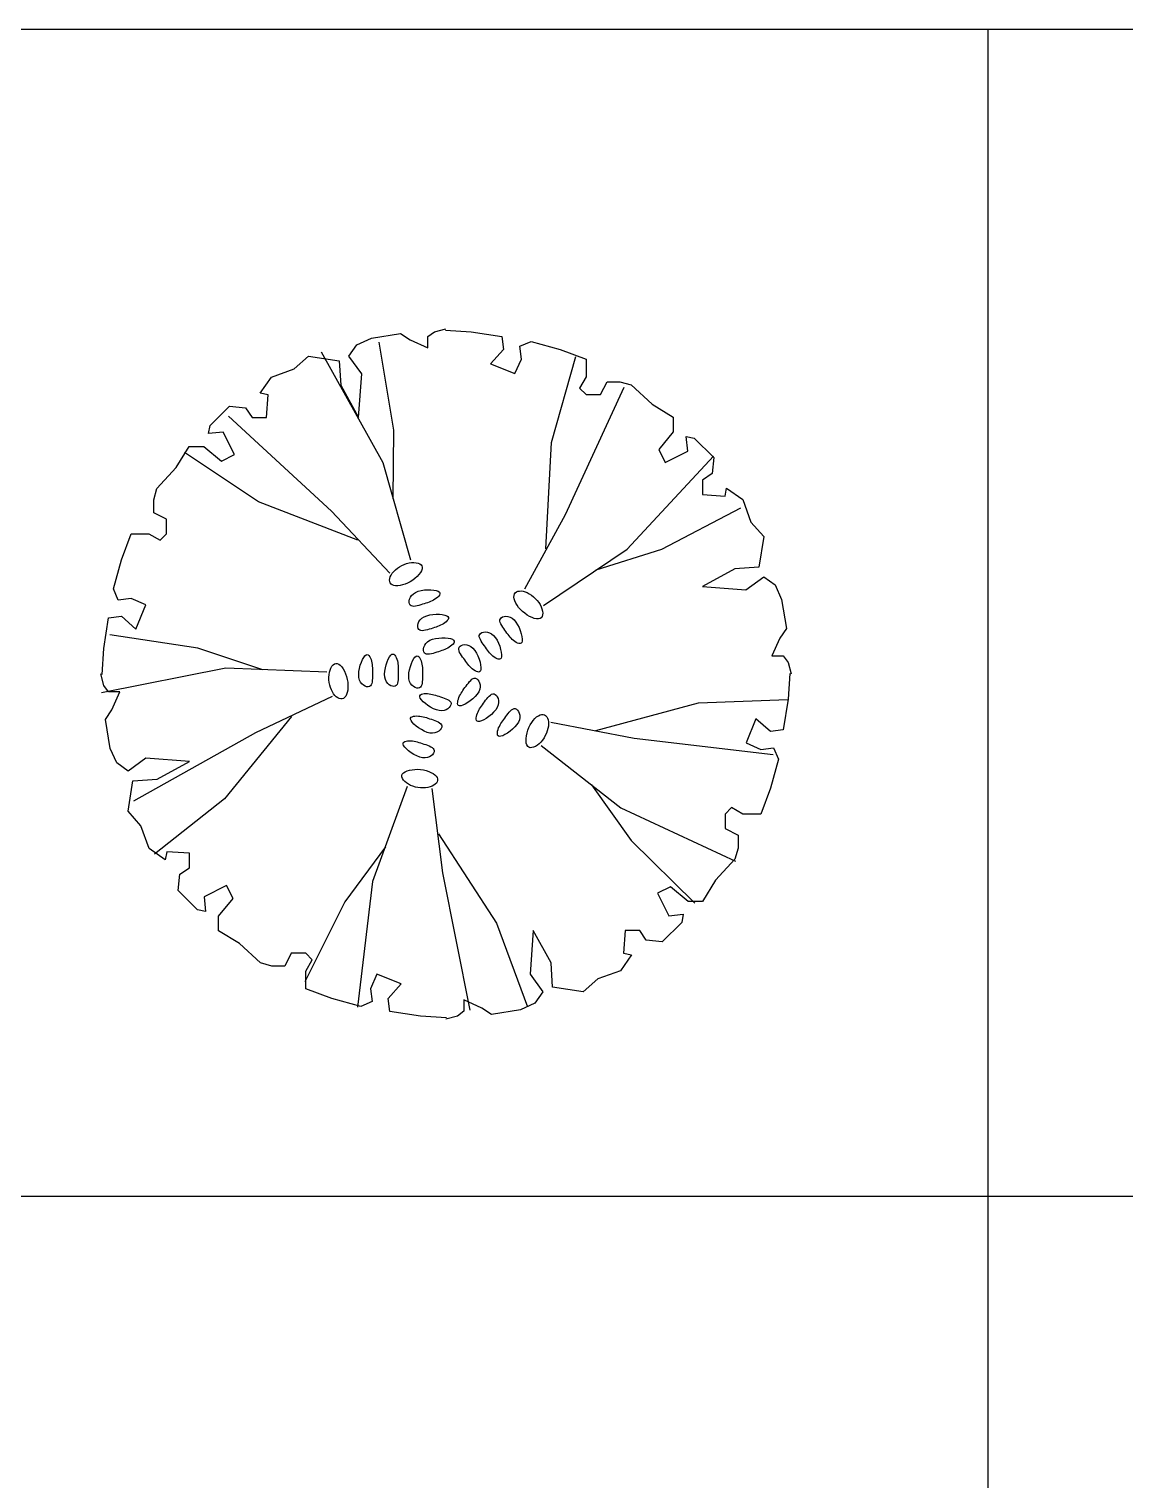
# Model space of a CAD drawing. Header units: millimetres. Extents: x -4017 to 59953, y -688 to 66564.
# Drawn here: x 10190 to 12464, y 44885 to 47895 of the extents above; entities that cross this region are included whole.
import ezdxf

# ---------------------------------------------------------------- set-up
doc = ezdxf.new("R2010")
doc.units = ezdxf.units.MM
doc.layers.add('www.cad-blocks.net', color=7, linetype='Continuous')

# ---------------------------------------------------------------- blocks, each defined once
blk = doc.blocks.new('A$C516926BB')
for p, q in [((0, 38.5194), (62.4121, 38.5194)), ((14.6381, 38.5194), (14.6381, 0)), ((0, 36.0983), (62.4121, 36.0983))]:
    blk.add_line(p, q)
blk = doc.blocks.new('A$C2D5F1D85')
at = {"color": 0}
for p, q in [((0.5615, 1.4123), (0.6217, 1.4224)), ((0.6217, 1.4224), (0.6418, 1.409)), ((0.6786, 1.4157), (0.692, 1.4257)), ((0.6786, 1.3922), (0.6786, 1.4157)), ((0.692, 1.4257), (0.716, 1.4319)), ((0.7149, 1.4292), (0.7685, 1.4259)), ((0.7685, 1.4259), (0.8323, 1.4158)), ((0.8323, 1.4158), (0.8356, 1.3891)), ((0.5146, 1.3754), (0.5314, 1.3989)), ((0.5314, 1.3989), (0.5615, 1.4123)), ((0.608, 1.2218), (0.5775, 1.4045)), ((0.6418, 1.409), (0.6786, 1.3922)), ((0.8356, 1.3891), (0.8088, 1.359)), ((0.8691, 1.3958), (0.8926, 1.4058)), ((0.8725, 1.369), (0.8691, 1.3958)), ((0.8926, 1.4058), (0.953, 1.3891)), ((0.953, 1.3891), (1.0066, 1.369)), ((0.4009, 1.3486), (0.431, 1.3754)), ((0.431, 1.3754), (0.4946, 1.3654)), ((0.586, 1.1539), (0.4581, 1.3832)), ((0.4946, 1.3654), (0.4979, 1.3151)), ((0.5414, 1.3385), (0.5146, 1.3754)), ((0.8088, 1.359), (0.8591, 1.3389)), ((0.8591, 1.3389), (0.8725, 1.369)), ((0.9352, 1.1959), (0.9852, 1.3741)), ((1.0066, 1.369), (1.0066, 1.3322)), ((0.3306, 1.2983), (0.354, 1.3318)), ((0.354, 1.3318), (0.4009, 1.3486)), ((0.5347, 1.248), (0.5414, 1.3385)), ((1.0066, 1.3322), (0.9932, 1.3088)), ((0.3473, 1.295), (0.3306, 1.2983)), ((0.344, 1.248), (0.3473, 1.295)), ((0.4979, 1.3151), (0.5347, 1.248)), ((1.0851, 1.3099), (0.9637, 1.0462)), ((0.9932, 1.3088), (1.0066, 1.2954)), ((1.0066, 1.2954), (1.0368, 1.2954)), ((1.0368, 1.2954), (1.0502, 1.3222)), ((1.0502, 1.3222), (1.077, 1.3222)), ((1.077, 1.3222), (1.1005, 1.3155)), ((1.1005, 1.3155), (1.1441, 1.2753)), ((0.2269, 1.2312), (0.267, 1.2715)), ((0.267, 1.2715), (0.3005, 1.2681)), ((0.3005, 1.2681), (0.3139, 1.248)), ((1.1441, 1.2753), (1.1877, 1.2485)), ((0.2652, 1.2506), (0.4785, 1.0537)), ((0.3139, 1.248), (0.344, 1.248)), ((1.1877, 1.2485), (1.1877, 1.2184)), ((0.2235, 1.2145), (0.2269, 1.2312)), ((0.2537, 1.2178), (0.2235, 1.2145)), ((0.2771, 1.1709), (0.2537, 1.2178)), ((0.6068, 1.0795), (0.608, 1.2218)), ((1.1877, 1.2184), (1.1575, 1.1816)), ((1.2178, 1.1783), (1.2145, 1.2084)), ((1.2145, 1.2084), (1.2312, 1.2051)), ((1.2312, 1.2051), (1.2715, 1.1649)), ((0.1566, 1.1441), (0.1834, 1.1877)), ((0.3273, 1.0727), (0.1733, 1.1753)), ((0.1834, 1.1877), (0.2135, 1.1877)), ((0.2135, 1.1877), (0.2503, 1.1575)), ((0.9234, 0.9756), (0.9352, 1.1959)), ((1.1575, 1.1816), (1.1709, 1.1549)), ((1.1709, 1.1549), (1.2178, 1.1783)), ((0.1165, 1.1005), (0.1566, 1.1441)), ((0.2503, 1.1575), (0.2771, 1.1709)), ((0.6434, 0.9521), (0.586, 1.1539)), ((1.0923, 0.9749), (1.2708, 1.1674)), ((1.2715, 1.1649), (1.2681, 1.1314)), ((1.2681, 1.1314), (1.248, 1.1181)), ((1.248, 1.1181), (1.248, 1.0879)), ((0.1098, 1.077), (0.1165, 1.1005)), ((1.248, 1.0879), (1.295, 1.0846)), ((1.295, 1.0846), (1.2983, 1.1013)), ((1.2983, 1.1013), (1.3318, 1.0779)), ((0.1098, 1.0502), (0.1098, 1.077)), ((0.5331, 0.9935), (0.3273, 1.0727)), ((0.4785, 1.0537), (0.5993, 0.9252)), ((1.1637, 0.9749), (1.328, 1.0605)), ((1.3318, 1.0779), (1.3486, 1.0311)), ((0.1365, 1.0368), (0.1098, 1.0502)), ((0.1365, 1.0066), (0.1365, 1.0368)), ((0.9637, 1.0462), (0.8789, 0.8915)), ((1.3486, 1.0311), (1.3754, 1.001)), ((0.0429, 0.953), (0.0629, 1.0066)), ((0.0629, 1.0066), (0.0997, 1.0066)), ((0.0997, 1.0066), (0.1232, 0.9932)), ((0.1232, 0.9932), (0.1365, 1.0066)), ((1.3754, 1.001), (1.3654, 0.9374)), ((0.9181, 0.8579), (1.0923, 0.9749)), ((1.028, 0.9322), (1.1637, 0.9749)), ((0.0261, 0.8926), (0.0429, 0.953)), ((0.6112, 0.9318), (0.6152, 0.9351)), ((0.6152, 0.9351), (0.6196, 0.938)), ((0.6196, 0.938), (0.6243, 0.9407)), ((0.6243, 0.9407), (0.6293, 0.943)), ((0.6293, 0.943), (0.6343, 0.9448)), ((0.6343, 0.9448), (0.6394, 0.9461)), ((0.6394, 0.9461), (0.6445, 0.9469)), ((0.6445, 0.9469), (0.6494, 0.9471)), ((0.6494, 0.9471), (0.654, 0.9467)), ((0.654, 0.9467), (0.6581, 0.9459)), ((0.6581, 0.9459), (0.6616, 0.9445)), ((0.6616, 0.9445), (0.6643, 0.9426)), ((0.6643, 0.9426), (0.6662, 0.9401)), ((0.6667, 0.9338), (0.6653, 0.9301)), ((0.6662, 0.9401), (0.667, 0.9372)), ((0.667, 0.9372), (0.6667, 0.9338)), ((1.3151, 0.934), (1.248, 0.8972)), ((1.3654, 0.9374), (1.3151, 0.934)), ((0.599, 0.9107), (0.5994, 0.914)), ((0.5993, 0.9076), (0.599, 0.9107)), ((0.6004, 0.9048), (0.5993, 0.9076)), ((0.5994, 0.914), (0.6005, 0.9176)), ((0.6021, 0.9025), (0.6004, 0.9048)), ((0.6005, 0.9176), (0.6022, 0.9212)), ((0.6022, 0.9212), (0.6046, 0.9248)), ((0.6046, 0.9248), (0.6076, 0.9284)), ((0.6076, 0.9284), (0.6112, 0.9318)), ((0.6366, 0.9044), (0.6313, 0.9022)), ((0.6419, 0.9071), (0.6366, 0.9044)), ((0.647, 0.9104), (0.6419, 0.9071)), ((0.6518, 0.914), (0.647, 0.9104)), ((0.6561, 0.9179), (0.6518, 0.914)), ((0.6599, 0.922), (0.6561, 0.9179)), ((0.663, 0.9261), (0.6599, 0.922)), ((0.6653, 0.9301), (0.663, 0.9261)), ((1.3385, 0.8905), (1.3754, 0.9173)), ((1.3754, 0.9173), (1.3989, 0.9006)), ((0.0362, 0.8691), (0.0261, 0.8926)), ((0.6046, 0.9007), (0.6021, 0.9025)), ((0.6079, 0.8995), (0.6046, 0.9007)), ((0.6117, 0.8989), (0.6079, 0.8995)), ((0.6161, 0.8989), (0.6117, 0.8989)), ((0.6209, 0.8994), (0.6161, 0.8989)), ((0.626, 0.9005), (0.6209, 0.8994)), ((0.6313, 0.9022), (0.626, 0.9005)), ((0.6407, 0.8714), (0.6424, 0.8752)), ((0.6424, 0.8752), (0.6449, 0.8789)), ((0.6449, 0.8789), (0.6485, 0.8823)), ((0.6485, 0.8823), (0.653, 0.8852)), ((0.653, 0.8852), (0.6585, 0.8875)), ((0.6585, 0.8875), (0.6648, 0.8891)), ((0.6648, 0.8891), (0.6715, 0.8901)), ((0.6715, 0.8901), (0.6783, 0.8905)), ((0.6783, 0.8905), (0.6848, 0.8904)), ((0.6848, 0.8904), (0.6908, 0.8898)), ((0.6908, 0.8898), (0.696, 0.8889)), ((0.6962, 0.8729), (0.6933, 0.8709)), ((0.696, 0.8889), (0.6999, 0.8875)), ((0.6989, 0.875), (0.6962, 0.8729)), ((0.7011, 0.8773), (0.6989, 0.875)), ((0.6999, 0.8875), (0.7025, 0.8858)), ((0.7028, 0.8795), (0.7011, 0.8773)), ((0.7025, 0.8858), (0.7037, 0.8839)), ((0.7037, 0.8818), (0.7028, 0.8795)), ((0.7037, 0.8839), (0.7037, 0.8818)), ((0.8571, 0.8755), (0.8573, 0.879)), ((0.8577, 0.8716), (0.8571, 0.8755)), ((0.8573, 0.879), (0.8582, 0.8819)), ((0.8582, 0.8819), (0.8599, 0.8843)), ((0.8599, 0.8843), (0.8622, 0.8861)), ((0.8622, 0.8861), (0.865, 0.8874)), ((0.865, 0.8874), (0.8683, 0.888)), ((0.8683, 0.888), (0.872, 0.8881)), ((0.872, 0.8881), (0.876, 0.8876)), ((0.876, 0.8876), (0.8802, 0.8864)), ((0.8802, 0.8864), (0.8845, 0.8847)), ((0.8845, 0.8847), (0.8889, 0.8823)), ((0.8889, 0.8823), (0.8932, 0.8795)), ((0.8932, 0.8795), (0.8974, 0.8762)), ((0.8974, 0.8762), (0.9014, 0.8726)), ((1.248, 0.8972), (1.3385, 0.8905)), ((1.3989, 0.9006), (1.4123, 0.8705)), ((0.0629, 0.8725), (0.0362, 0.8691)), ((0.0931, 0.8591), (0.0629, 0.8725)), ((0.073, 0.8088), (0.0931, 0.8591)), ((0.6398, 0.8642), (0.6399, 0.8676)), ((0.6405, 0.8612), (0.6398, 0.8642)), ((0.6399, 0.8676), (0.6407, 0.8714)), ((0.6419, 0.8588), (0.6405, 0.8612)), ((0.6439, 0.8572), (0.6419, 0.8588)), ((0.6464, 0.8564), (0.6439, 0.8572)), ((0.6494, 0.8562), (0.6464, 0.8564)), ((0.6527, 0.8565), (0.6494, 0.8562)), ((0.6563, 0.8572), (0.6527, 0.8565)), ((0.66, 0.8582), (0.6563, 0.8572)), ((0.6637, 0.8593), (0.66, 0.8582)), ((0.6674, 0.8605), (0.6637, 0.8593)), ((0.671, 0.8616), (0.6674, 0.8605)), ((0.6745, 0.8627), (0.671, 0.8616)), ((0.6778, 0.8638), (0.6745, 0.8627)), ((0.6811, 0.865), (0.6778, 0.8638)), ((0.6842, 0.8662), (0.6811, 0.865)), ((0.6873, 0.8676), (0.6842, 0.8662)), ((0.6903, 0.8691), (0.6873, 0.8676)), ((0.6933, 0.8709), (0.6903, 0.8691)), ((0.8591, 0.8674), (0.8577, 0.8716)), ((0.8611, 0.863), (0.8591, 0.8674)), ((0.8637, 0.8585), (0.8611, 0.863)), ((0.8669, 0.854), (0.8637, 0.8585)), ((0.8706, 0.8496), (0.8669, 0.854)), ((0.8749, 0.8455), (0.8706, 0.8496)), ((0.8795, 0.8417), (0.8749, 0.8455)), ((0.9014, 0.8726), (0.9051, 0.8686)), ((0.9051, 0.8686), (0.9084, 0.8643)), ((0.9084, 0.8643), (0.9112, 0.8599)), ((0.9112, 0.8599), (0.9135, 0.8553)), ((0.9135, 0.8553), (0.9152, 0.8507)), ((0.9152, 0.8507), (0.9163, 0.8462)), ((0.9163, 0.8462), (0.9167, 0.8421)), ((1.4123, 0.8705), (1.4224, 0.8102)), ((0.0061, 0.7685), (0.0161, 0.8323)), ((0.0161, 0.8323), (0.0429, 0.8356)), ((0.0429, 0.8356), (0.073, 0.8088)), ((0.6575, 0.817), (0.6583, 0.8207)), ((0.6575, 0.8135), (0.6575, 0.817)), ((0.6582, 0.8105), (0.6575, 0.8135)), ((0.6583, 0.8207), (0.66, 0.8246)), ((0.66, 0.8246), (0.6626, 0.8283)), ((0.6626, 0.8283), (0.6661, 0.8317)), ((0.6661, 0.8317), (0.6706, 0.8346)), ((0.6706, 0.8346), (0.6762, 0.8368)), ((0.6762, 0.8368), (0.6825, 0.8384)), ((0.6825, 0.8384), (0.6891, 0.8394)), ((0.6891, 0.8394), (0.6959, 0.8398)), ((0.6955, 0.8132), (0.6921, 0.8121)), ((0.6987, 0.8143), (0.6955, 0.8132)), ((0.6959, 0.8398), (0.7025, 0.8397)), ((0.7019, 0.8156), (0.6987, 0.8143)), ((0.705, 0.8169), (0.7019, 0.8156)), ((0.7025, 0.8397), (0.7085, 0.8392)), ((0.708, 0.8185), (0.705, 0.8169)), ((0.711, 0.8202), (0.708, 0.8185)), ((0.7085, 0.8392), (0.7136, 0.8382)), ((0.7138, 0.8222), (0.711, 0.8202)), ((0.7136, 0.8382), (0.7176, 0.8368)), ((0.7165, 0.8243), (0.7138, 0.8222)), ((0.7188, 0.8266), (0.7165, 0.8243)), ((0.7176, 0.8368), (0.7201, 0.8351)), ((0.7205, 0.8289), (0.7188, 0.8266)), ((0.7201, 0.8351), (0.7213, 0.8332)), ((0.7214, 0.8311), (0.7205, 0.8289)), ((0.7213, 0.8332), (0.7214, 0.8311)), ((0.8281, 0.8282), (0.8289, 0.8306)), ((0.8281, 0.8255), (0.8281, 0.8282)), ((0.8288, 0.8226), (0.8281, 0.8255)), ((0.8301, 0.8196), (0.8288, 0.8226)), ((0.8289, 0.8306), (0.8307, 0.8326)), ((0.8319, 0.8164), (0.8301, 0.8196)), ((0.8307, 0.8326), (0.8334, 0.8342)), ((0.8339, 0.8132), (0.8319, 0.8164)), ((0.8334, 0.8342), (0.8367, 0.8352)), ((0.8362, 0.81), (0.8339, 0.8132)), ((0.8367, 0.8352), (0.8405, 0.8356)), ((0.8405, 0.8356), (0.8447, 0.8352)), ((0.8447, 0.8352), (0.849, 0.8339)), ((0.849, 0.8339), (0.8533, 0.8316)), ((0.8533, 0.8316), (0.8575, 0.8282)), ((0.8575, 0.8282), (0.8613, 0.8236)), ((0.8613, 0.8236), (0.8648, 0.8181)), ((0.8648, 0.8181), (0.8678, 0.8121)), ((0.8845, 0.8382), (0.8795, 0.8417)), ((0.8895, 0.8353), (0.8845, 0.8382)), ((0.8946, 0.833), (0.8895, 0.8353)), ((0.8994, 0.8313), (0.8946, 0.833)), ((0.9039, 0.8303), (0.8994, 0.8313)), ((0.9079, 0.8302), (0.9039, 0.8303)), ((0.9113, 0.8309), (0.9079, 0.8302)), ((0.9138, 0.8326), (0.9113, 0.8309)), ((0.9155, 0.8351), (0.9138, 0.8326)), ((0.9165, 0.8383), (0.9155, 0.8351)), ((0.9167, 0.8421), (0.9165, 0.8383)), ((0.2015, 0.7696), (0.0184, 0.797)), ((0.6596, 0.8081), (0.6582, 0.8105)), ((0.6616, 0.8066), (0.6596, 0.8081)), ((0.6641, 0.8058), (0.6616, 0.8066)), ((0.6671, 0.8056), (0.6641, 0.8058)), ((0.6704, 0.8059), (0.6671, 0.8056)), ((0.6739, 0.8066), (0.6704, 0.8059)), ((0.6776, 0.8075), (0.6739, 0.8066)), ((0.6745, 0.7794), (0.678, 0.7828)), ((0.6814, 0.8087), (0.6776, 0.8075)), ((0.678, 0.7828), (0.6825, 0.7857)), ((0.6851, 0.8098), (0.6814, 0.8087)), ((0.6825, 0.7857), (0.688, 0.7879)), ((0.6887, 0.811), (0.6851, 0.8098)), ((0.688, 0.7879), (0.6943, 0.7895)), ((0.6921, 0.8121), (0.6887, 0.811)), ((0.6943, 0.7895), (0.701, 0.7905)), ((0.701, 0.7905), (0.7078, 0.7909)), ((0.7078, 0.7909), (0.7144, 0.7908)), ((0.7144, 0.7908), (0.7204, 0.7903)), ((0.7204, 0.7903), (0.7255, 0.7893)), ((0.7255, 0.7893), (0.7295, 0.7879)), ((0.7295, 0.7879), (0.732, 0.7863)), ((0.732, 0.7863), (0.7332, 0.7843)), ((0.7332, 0.7843), (0.7332, 0.7822)), ((0.7853, 0.7957), (0.7862, 0.7981)), ((0.7853, 0.793), (0.7853, 0.7957)), ((0.7861, 0.7902), (0.7853, 0.793)), ((0.7874, 0.7871), (0.7861, 0.7902)), ((0.7862, 0.7981), (0.788, 0.8001)), ((0.7891, 0.7839), (0.7874, 0.7871)), ((0.788, 0.8001), (0.7906, 0.8017)), ((0.7912, 0.7807), (0.7891, 0.7839)), ((0.7906, 0.8017), (0.794, 0.8028)), ((0.794, 0.8028), (0.7978, 0.8031)), ((0.7978, 0.8031), (0.8019, 0.8027)), ((0.8019, 0.8027), (0.8063, 0.8014)), ((0.8063, 0.8014), (0.8106, 0.7991)), ((0.8106, 0.7991), (0.8148, 0.7957)), ((0.8148, 0.7957), (0.8186, 0.7912)), ((0.8186, 0.7912), (0.822, 0.7857)), ((0.822, 0.7857), (0.825, 0.7796)), ((0.8384, 0.8068), (0.8362, 0.81)), ((0.8406, 0.8037), (0.8384, 0.8068)), ((0.8427, 0.8008), (0.8406, 0.8037)), ((0.8448, 0.7979), (0.8427, 0.8008)), ((0.8469, 0.7952), (0.8448, 0.7979)), ((0.8491, 0.7926), (0.8469, 0.7952)), ((0.8513, 0.7901), (0.8491, 0.7926)), ((0.8537, 0.7877), (0.8513, 0.7901)), ((0.8563, 0.7854), (0.8537, 0.7877)), ((0.8591, 0.7833), (0.8563, 0.7854)), ((0.8619, 0.7814), (0.8591, 0.7833)), ((0.8678, 0.8121), (0.8703, 0.8058)), ((0.8703, 0.8058), (0.8722, 0.7995)), ((0.8722, 0.7995), (0.8736, 0.7936)), ((0.8742, 0.7842), (0.8733, 0.7813)), ((0.8736, 0.7936), (0.8742, 0.7884)), ((0.8742, 0.7884), (0.8742, 0.7842)), ((1.409, 0.7902), (1.3922, 0.7534)), ((1.4224, 0.8102), (1.409, 0.7902)), ((0.0027, 0.7149), (0.0061, 0.7685)), ((0.3364, 0.7245), (0.2015, 0.7696)), ((0.5454, 0.7504), (0.5479, 0.7537)), ((0.5479, 0.7537), (0.5503, 0.7556)), ((0.5503, 0.7556), (0.5525, 0.7561)), ((0.5525, 0.7561), (0.5545, 0.7555)), ((0.5545, 0.7555), (0.5563, 0.754)), ((0.5563, 0.754), (0.558, 0.7517)), ((0.599, 0.7515), (0.6015, 0.7549)), ((0.6015, 0.7549), (0.6039, 0.7567)), ((0.6039, 0.7567), (0.6061, 0.7573)), ((0.6061, 0.7573), (0.6082, 0.7567)), ((0.6082, 0.7567), (0.61, 0.7551)), ((0.61, 0.7551), (0.6117, 0.7528)), ((0.6117, 0.7528), (0.6131, 0.75)), ((0.6517, 0.751), (0.6541, 0.7529)), ((0.6541, 0.7529), (0.6563, 0.7535)), ((0.6563, 0.7535), (0.6583, 0.7529)), ((0.6583, 0.7529), (0.6602, 0.7513)), ((0.6693, 0.7646), (0.6694, 0.7681)), ((0.67, 0.7616), (0.6693, 0.7646)), ((0.6694, 0.7681), (0.6702, 0.7718)), ((0.6714, 0.7592), (0.67, 0.7616)), ((0.6702, 0.7718), (0.6719, 0.7757)), ((0.6734, 0.7577), (0.6714, 0.7592)), ((0.6719, 0.7757), (0.6745, 0.7794)), ((0.676, 0.7569), (0.6734, 0.7577)), ((0.6789, 0.7567), (0.676, 0.7569)), ((0.6822, 0.757), (0.6789, 0.7567)), ((0.6858, 0.7577), (0.6822, 0.757)), ((0.6895, 0.7586), (0.6858, 0.7577)), ((0.6933, 0.7598), (0.6895, 0.7586)), ((0.697, 0.761), (0.6933, 0.7598)), ((0.7006, 0.7621), (0.697, 0.761)), ((0.704, 0.7632), (0.7006, 0.7621)), ((0.7074, 0.7643), (0.704, 0.7632)), ((0.7106, 0.7654), (0.7074, 0.7643)), ((0.7138, 0.7667), (0.7106, 0.7654)), ((0.7168, 0.768), (0.7138, 0.7667)), ((0.7199, 0.7696), (0.7168, 0.768)), ((0.7228, 0.7713), (0.7199, 0.7696)), ((0.7257, 0.7733), (0.7228, 0.7713)), ((0.7284, 0.7754), (0.7257, 0.7733)), ((0.7307, 0.7777), (0.7284, 0.7754)), ((0.7323, 0.78), (0.7307, 0.7777)), ((0.7332, 0.7822), (0.7323, 0.78)), ((0.7425, 0.7693), (0.7434, 0.7717)), ((0.7425, 0.7667), (0.7425, 0.7693)), ((0.7432, 0.7638), (0.7425, 0.7667)), ((0.7445, 0.7607), (0.7432, 0.7638)), ((0.7434, 0.7717), (0.7452, 0.7737)), ((0.7463, 0.7575), (0.7445, 0.7607)), ((0.7452, 0.7737), (0.7478, 0.7753)), ((0.7484, 0.7543), (0.7463, 0.7575)), ((0.7478, 0.7753), (0.7511, 0.7764)), ((0.7506, 0.7511), (0.7484, 0.7543)), ((0.7511, 0.7764), (0.755, 0.7768)), ((0.755, 0.7768), (0.7591, 0.7763)), ((0.7591, 0.7763), (0.7634, 0.775)), ((0.7634, 0.775), (0.7678, 0.7727)), ((0.7678, 0.7727), (0.7719, 0.7693)), ((0.7719, 0.7693), (0.7758, 0.7648)), ((0.7758, 0.7648), (0.7792, 0.7593)), ((0.7792, 0.7593), (0.7822, 0.7532)), ((0.7822, 0.7532), (0.7847, 0.7469)), ((0.7934, 0.7775), (0.7912, 0.7807)), ((0.7957, 0.7743), (0.7934, 0.7775)), ((0.7979, 0.7713), (0.7957, 0.7743)), ((0.8, 0.7683), (0.7979, 0.7713)), ((0.8021, 0.7655), (0.8, 0.7683)), ((0.8042, 0.7628), (0.8021, 0.7655)), ((0.8063, 0.7601), (0.8042, 0.7628)), ((0.8086, 0.7576), (0.8063, 0.7601)), ((0.811, 0.7552), (0.8086, 0.7576)), ((0.8136, 0.753), (0.811, 0.7552)), ((0.8163, 0.7508), (0.8136, 0.753)), ((0.825, 0.7796), (0.8275, 0.7733)), ((0.8275, 0.7733), (0.8295, 0.767)), ((0.8295, 0.767), (0.8308, 0.7611)), ((0.8308, 0.7611), (0.8315, 0.7559)), ((0.8315, 0.7559), (0.8314, 0.7518)), ((0.8648, 0.7799), (0.8619, 0.7814)), ((0.8675, 0.779), (0.8648, 0.7799)), ((0.8699, 0.7789), (0.8675, 0.779)), ((0.8719, 0.7796), (0.8699, 0.7789)), ((0.8733, 0.7813), (0.8719, 0.7796)), ((1.3922, 0.7534), (1.4157, 0.7534)), ((1.4157, 0.7534), (1.4257, 0.74)), ((0.2593, 0.7277), (0.0017, 0.6769)), ((0.469, 0.7199), (0.2593, 0.7277)), ((0.4743, 0.7194), (0.4756, 0.7241)), ((0.4756, 0.7241), (0.4773, 0.7283)), ((0.4773, 0.7283), (0.4794, 0.732)), ((0.4794, 0.732), (0.4818, 0.7349)), ((0.4818, 0.7349), (0.4845, 0.7369)), ((0.4845, 0.7369), (0.4874, 0.7379)), ((0.4874, 0.7379), (0.4904, 0.7378)), ((0.4904, 0.7378), (0.4935, 0.7364)), ((0.4935, 0.7364), (0.4967, 0.734)), ((0.4967, 0.734), (0.4998, 0.7305)), ((0.4998, 0.7305), (0.5027, 0.7263)), ((0.5027, 0.7263), (0.5054, 0.7214)), ((0.5355, 0.7208), (0.5367, 0.7274)), ((0.5367, 0.7274), (0.5383, 0.734)), ((0.5383, 0.734), (0.5405, 0.7402)), ((0.5405, 0.7402), (0.5428, 0.7458)), ((0.5428, 0.7458), (0.5454, 0.7504)), ((0.558, 0.7517), (0.5594, 0.7488)), ((0.5594, 0.7488), (0.5606, 0.7456)), ((0.5606, 0.7456), (0.5616, 0.7423)), ((0.5616, 0.7423), (0.5624, 0.7389)), ((0.5624, 0.7389), (0.5629, 0.7356)), ((0.5629, 0.7356), (0.5632, 0.7322)), ((0.5632, 0.7322), (0.5634, 0.7288)), ((0.5634, 0.7288), (0.5635, 0.7254)), ((0.5635, 0.7254), (0.5636, 0.7219)), ((0.5892, 0.7219), (0.5903, 0.7286)), ((0.5903, 0.7286), (0.592, 0.7352)), ((0.592, 0.7352), (0.5941, 0.7414)), ((0.5941, 0.7414), (0.5965, 0.7469)), ((0.5965, 0.7469), (0.599, 0.7515)), ((0.6131, 0.75), (0.6143, 0.7468)), ((0.6143, 0.7468), (0.6153, 0.7434)), ((0.6153, 0.7434), (0.616, 0.74)), ((0.616, 0.74), (0.6165, 0.7367)), ((0.6165, 0.7367), (0.6169, 0.7334)), ((0.6169, 0.7334), (0.6171, 0.73)), ((0.6171, 0.73), (0.6172, 0.7265)), ((0.6172, 0.7265), (0.6172, 0.723)), ((0.6172, 0.723), (0.6172, 0.7194)), ((0.6393, 0.7181), (0.6405, 0.7248)), ((0.6405, 0.7248), (0.6422, 0.7314)), ((0.6422, 0.7314), (0.6443, 0.7376)), ((0.6443, 0.7376), (0.6467, 0.7431)), ((0.6467, 0.7431), (0.6492, 0.7477)), ((0.6492, 0.7477), (0.6517, 0.751)), ((0.6602, 0.7513), (0.6618, 0.749)), ((0.6618, 0.749), (0.6632, 0.7462)), ((0.6632, 0.7462), (0.6645, 0.743)), ((0.6645, 0.743), (0.6654, 0.7396)), ((0.6654, 0.7396), (0.6662, 0.7362)), ((0.6662, 0.7362), (0.6667, 0.7329)), ((0.6667, 0.7329), (0.6671, 0.7295)), ((0.6671, 0.7295), (0.6673, 0.7262)), ((0.6673, 0.7262), (0.6674, 0.7227)), ((0.6674, 0.7227), (0.6674, 0.7192)), ((0.7529, 0.7479), (0.7506, 0.7511)), ((0.7551, 0.7449), (0.7529, 0.7479)), ((0.7572, 0.7419), (0.7551, 0.7449)), ((0.7593, 0.7391), (0.7572, 0.7419)), ((0.7614, 0.7364), (0.7593, 0.7391)), ((0.7635, 0.7337), (0.7614, 0.7364)), ((0.7658, 0.7312), (0.7635, 0.7337)), ((0.7682, 0.7288), (0.7658, 0.7312)), ((0.7707, 0.7266), (0.7682, 0.7288)), ((0.7735, 0.7244), (0.7707, 0.7266)), ((0.7764, 0.7225), (0.7735, 0.7244)), ((0.7792, 0.7211), (0.7764, 0.7225)), ((0.7847, 0.7469), (0.7867, 0.7406)), ((0.7878, 0.7225), (0.7863, 0.7207)), ((0.7867, 0.7406), (0.788, 0.7347)), ((0.7886, 0.7254), (0.7878, 0.7225)), ((0.788, 0.7347), (0.7887, 0.7296)), ((0.7887, 0.7296), (0.7886, 0.7254)), ((0.8192, 0.7489), (0.8163, 0.7508)), ((0.822, 0.7475), (0.8192, 0.7489)), ((0.8247, 0.7466), (0.822, 0.7475)), ((0.8271, 0.7464), (0.8247, 0.7466)), ((0.8291, 0.7471), (0.8271, 0.7464)), ((0.8306, 0.7488), (0.8291, 0.7471)), ((0.8314, 0.7518), (0.8306, 0.7488)), ((1.4257, 0.74), (1.4319, 0.716)), ((0.0062, 0.692), (0, 0.716)), ((0.4731, 0.709), (0.4735, 0.7143)), ((0.4733, 0.7036), (0.4731, 0.709)), ((0.4739, 0.6983), (0.4733, 0.7036)), ((0.4735, 0.7143), (0.4743, 0.7194)), ((0.475, 0.693), (0.4739, 0.6983)), ((0.4765, 0.6878), (0.475, 0.693)), ((0.5054, 0.7214), (0.5078, 0.7161)), ((0.5078, 0.7161), (0.5098, 0.7104)), ((0.5098, 0.7104), (0.5113, 0.7046)), ((0.5113, 0.7046), (0.5123, 0.6987)), ((0.5123, 0.6987), (0.5127, 0.693)), ((0.5127, 0.693), (0.5127, 0.6875)), ((0.5351, 0.7143), (0.5355, 0.7208)), ((0.5355, 0.7084), (0.5351, 0.7143)), ((0.5369, 0.7032), (0.5355, 0.7084)), ((0.539, 0.6988), (0.5369, 0.7032)), ((0.5418, 0.6952), (0.539, 0.6988)), ((0.5449, 0.6924), (0.5418, 0.6952)), ((0.5482, 0.6904), (0.5449, 0.6924)), ((0.5609, 0.6932), (0.5593, 0.6911)), ((0.562, 0.696), (0.5609, 0.6932)), ((0.5627, 0.6992), (0.562, 0.696)), ((0.5632, 0.7028), (0.5627, 0.6992)), ((0.5634, 0.7067), (0.5632, 0.7028)), ((0.5635, 0.7106), (0.5634, 0.7067)), ((0.5636, 0.7219), (0.5635, 0.7182)), ((0.5635, 0.7182), (0.5635, 0.7145)), ((0.5635, 0.7145), (0.5635, 0.7106)), ((0.5888, 0.7155), (0.5892, 0.7219)), ((0.5892, 0.7095), (0.5888, 0.7155)), ((0.5905, 0.7043), (0.5892, 0.7095)), ((0.5927, 0.6999), (0.5905, 0.7043)), ((0.5954, 0.6963), (0.5927, 0.6999)), ((0.5985, 0.6935), (0.5954, 0.6963)), ((0.6018, 0.6916), (0.5985, 0.6935)), ((0.613, 0.6922), (0.6109, 0.6908)), ((0.6146, 0.6944), (0.613, 0.6922)), ((0.6157, 0.6971), (0.6146, 0.6944)), ((0.6164, 0.7004), (0.6157, 0.6971)), ((0.6168, 0.704), (0.6164, 0.7004)), ((0.617, 0.7078), (0.6168, 0.704)), ((0.6171, 0.7117), (0.617, 0.7078)), ((0.6172, 0.7156), (0.6171, 0.7117)), ((0.6172, 0.7194), (0.6172, 0.7156)), ((0.6389, 0.7116), (0.6393, 0.7181)), ((0.6393, 0.7057), (0.6389, 0.7116)), ((0.6407, 0.7005), (0.6393, 0.7057)), ((0.6428, 0.6961), (0.6407, 0.7005)), ((0.6456, 0.6925), (0.6428, 0.6961)), ((0.6487, 0.6897), (0.6456, 0.6925)), ((0.6658, 0.6933), (0.6647, 0.6906)), ((0.6666, 0.6966), (0.6658, 0.6933)), ((0.667, 0.7002), (0.6666, 0.6966)), ((0.6672, 0.704), (0.667, 0.7002)), ((0.6673, 0.7079), (0.6672, 0.704)), ((0.6674, 0.7192), (0.6673, 0.7156)), ((0.6673, 0.7156), (0.6673, 0.7118)), ((0.6673, 0.7118), (0.6673, 0.7079)), ((0.7578, 0.6907), (0.7601, 0.6939)), ((0.7601, 0.6939), (0.7625, 0.697)), ((0.7625, 0.697), (0.7649, 0.7)), ((0.7649, 0.7), (0.7674, 0.7026)), ((0.7674, 0.7026), (0.7699, 0.7048)), ((0.7699, 0.7048), (0.7724, 0.7064)), ((0.7724, 0.7064), (0.7749, 0.7072)), ((0.7749, 0.7072), (0.7774, 0.7071)), ((0.7774, 0.7071), (0.7799, 0.7061)), ((0.7819, 0.7202), (0.7792, 0.7211)), ((0.7799, 0.7061), (0.7823, 0.704)), ((0.7843, 0.72), (0.7819, 0.7202)), ((0.7823, 0.704), (0.7843, 0.7012)), ((0.7863, 0.7207), (0.7843, 0.72)), ((0.7843, 0.7012), (0.7858, 0.6977)), ((0.7858, 0.6977), (0.7867, 0.6936)), ((0.7867, 0.6936), (0.7868, 0.6891)), ((1.4292, 0.717), (1.4259, 0.6634)), ((0.0163, 0.6786), (0.0062, 0.692)), ((0.0398, 0.6786), (0.0163, 0.6786)), ((0.023, 0.6418), (0.0398, 0.6786)), ((0.3214, 0.5944), (0.481, 0.6697)), ((0.4783, 0.683), (0.4765, 0.6878)), ((0.4804, 0.6786), (0.4783, 0.683)), ((0.4829, 0.6746), (0.4804, 0.6786)), ((0.4856, 0.6712), (0.4829, 0.6746)), ((0.4885, 0.6684), (0.4856, 0.6712)), ((0.4916, 0.6663), (0.4885, 0.6684)), ((0.4947, 0.6649), (0.4916, 0.6663)), ((0.4977, 0.6643), (0.4947, 0.6649)), ((0.5006, 0.6644), (0.4977, 0.6643)), ((0.5034, 0.6653), (0.5006, 0.6644)), ((0.5058, 0.6672), (0.5034, 0.6653)), ((0.508, 0.6699), (0.5058, 0.6672)), ((0.5098, 0.6734), (0.508, 0.6699)), ((0.5112, 0.6775), (0.5098, 0.6734)), ((0.5122, 0.6823), (0.5112, 0.6775)), ((0.5127, 0.6875), (0.5122, 0.6823)), ((0.5515, 0.6893), (0.5482, 0.6904)), ((0.5546, 0.6891), (0.5515, 0.6893)), ((0.5572, 0.6897), (0.5546, 0.6891)), ((0.5593, 0.6911), (0.5572, 0.6897)), ((0.6051, 0.6905), (0.6018, 0.6916)), ((0.6082, 0.6902), (0.6051, 0.6905)), ((0.6109, 0.6908), (0.6082, 0.6902)), ((0.652, 0.6878), (0.6487, 0.6897)), ((0.6553, 0.6867), (0.652, 0.6878)), ((0.6584, 0.6864), (0.6553, 0.6867)), ((0.6611, 0.687), (0.6584, 0.6864)), ((0.6632, 0.6884), (0.6611, 0.687)), ((0.6617, 0.6685), (0.6619, 0.6708)), ((0.6627, 0.6657), (0.6617, 0.6685)), ((0.6619, 0.6708), (0.6631, 0.6725)), ((0.6652, 0.6623), (0.6627, 0.6657)), ((0.6631, 0.6725), (0.6651, 0.6738)), ((0.6647, 0.6906), (0.6632, 0.6884)), ((0.6651, 0.6738), (0.6678, 0.6747)), ((0.6687, 0.6584), (0.6652, 0.6623)), ((0.6678, 0.6747), (0.671, 0.6752)), ((0.671, 0.6752), (0.6744, 0.6753)), ((0.6744, 0.6753), (0.6779, 0.6752)), ((0.6779, 0.6752), (0.6813, 0.6749)), ((0.6813, 0.6749), (0.6847, 0.6743)), ((0.6847, 0.6743), (0.688, 0.6736)), ((0.688, 0.6736), (0.6912, 0.6728)), ((0.6912, 0.6728), (0.6945, 0.6718)), ((0.6945, 0.6718), (0.6979, 0.6707)), ((0.6979, 0.6707), (0.7013, 0.6696)), ((0.7013, 0.6696), (0.7049, 0.6684)), ((0.7049, 0.6684), (0.7086, 0.6672)), ((0.7086, 0.6672), (0.7123, 0.6659)), ((0.7123, 0.6659), (0.7159, 0.6645)), ((0.7159, 0.6645), (0.7192, 0.663)), ((0.7192, 0.663), (0.722, 0.6613)), ((0.7409, 0.6606), (0.7418, 0.6639)), ((0.7418, 0.6639), (0.743, 0.6672)), ((0.743, 0.6672), (0.7443, 0.6703)), ((0.7443, 0.6703), (0.7459, 0.6733)), ((0.7459, 0.6733), (0.7476, 0.6762)), ((0.7476, 0.6762), (0.7494, 0.6791)), ((0.7494, 0.6791), (0.7513, 0.6819)), ((0.7513, 0.6819), (0.7534, 0.6848)), ((0.7534, 0.6848), (0.7555, 0.6877)), ((0.7555, 0.6877), (0.7578, 0.6907)), ((0.7719, 0.6645), (0.7666, 0.6601)), ((0.7767, 0.6692), (0.7719, 0.6645)), ((0.7808, 0.6742), (0.7767, 0.6692)), ((0.784, 0.6792), (0.7808, 0.6742)), ((0.786, 0.6843), (0.784, 0.6792)), ((0.7868, 0.6891), (0.786, 0.6843)), ((0.7984, 0.6613), (0.8008, 0.6644)), ((0.8008, 0.6644), (0.8032, 0.6674)), ((0.8032, 0.6674), (0.8057, 0.67)), ((0.8057, 0.67), (0.8082, 0.6722)), ((0.8082, 0.6722), (0.8107, 0.6738)), ((0.8107, 0.6738), (0.8132, 0.6747)), ((0.8132, 0.6747), (0.8158, 0.6746)), ((0.8158, 0.6746), (0.8183, 0.6735)), ((0.8183, 0.6735), (0.8206, 0.6715)), ((0.8206, 0.6715), (0.8226, 0.6686)), ((0.8226, 0.6686), (0.8242, 0.6651)), ((0.8242, 0.6651), (0.8251, 0.661)), ((1.2401, 0.6558), (1.425, 0.6633)), ((1.4259, 0.6634), (1.4158, 0.5997)), ((0.0096, 0.6217), (0.023, 0.6418)), ((0.6733, 0.6545), (0.6687, 0.6584)), ((0.6785, 0.6505), (0.6733, 0.6545)), ((0.6843, 0.6469), (0.6785, 0.6505)), ((0.6903, 0.6438), (0.6843, 0.6469)), ((0.6963, 0.6414), (0.6903, 0.6438)), ((0.7021, 0.6399), (0.6963, 0.6414)), ((0.7074, 0.6396), (0.7021, 0.6399)), ((0.7123, 0.6403), (0.7074, 0.6396)), ((0.7165, 0.6418), (0.7123, 0.6403)), ((0.7201, 0.6439), (0.7165, 0.6418)), ((0.723, 0.6464), (0.7201, 0.6439)), ((0.722, 0.6613), (0.7243, 0.6594)), ((0.7251, 0.6492), (0.723, 0.6464)), ((0.7243, 0.6594), (0.7259, 0.6572)), ((0.7263, 0.6521), (0.7251, 0.6492)), ((0.7259, 0.6572), (0.7266, 0.6548)), ((0.7266, 0.6548), (0.7263, 0.6521)), ((0.7403, 0.6546), (0.7404, 0.6574)), ((0.7409, 0.6522), (0.7403, 0.6546)), ((0.7404, 0.6574), (0.7409, 0.6606)), ((0.7422, 0.6505), (0.7409, 0.6522)), ((0.7443, 0.6497), (0.7422, 0.6505)), ((0.7474, 0.6498), (0.7443, 0.6497)), ((0.7513, 0.651), (0.7474, 0.6498)), ((0.7561, 0.6533), (0.7513, 0.651)), ((0.7613, 0.6564), (0.7561, 0.6533)), ((0.7666, 0.6601), (0.7613, 0.6564)), ((0.7801, 0.6313), (0.7813, 0.6346)), ((0.7813, 0.6346), (0.7827, 0.6377)), ((0.7827, 0.6377), (0.7842, 0.6408)), ((0.7842, 0.6408), (0.7859, 0.6437)), ((0.7859, 0.6437), (0.7877, 0.6465)), ((0.7877, 0.6465), (0.7897, 0.6494)), ((0.7897, 0.6494), (0.7917, 0.6522)), ((0.7917, 0.6522), (0.7939, 0.6552)), ((0.7939, 0.6552), (0.7961, 0.6582)), ((0.7961, 0.6582), (0.7984, 0.6613)), ((0.815, 0.6366), (0.8102, 0.6319)), ((0.8192, 0.6416), (0.815, 0.6366)), ((0.8223, 0.6467), (0.8192, 0.6416)), ((0.8243, 0.6517), (0.8223, 0.6467)), ((0.8252, 0.6565), (0.8243, 0.6517)), ((0.8251, 0.661), (0.8252, 0.6565)), ((0.8425, 0.6307), (0.8449, 0.6338)), ((0.8449, 0.6338), (0.8473, 0.6368)), ((0.8473, 0.6368), (0.8498, 0.6394)), ((0.8498, 0.6394), (0.8523, 0.6416)), ((0.8523, 0.6416), (0.8548, 0.6432)), ((0.8548, 0.6432), (0.8573, 0.644)), ((0.8573, 0.644), (0.8599, 0.644)), ((0.8599, 0.644), (0.8624, 0.6429)), ((0.8624, 0.6429), (0.8647, 0.6408)), ((0.8647, 0.6408), (0.8667, 0.638)), ((0.8667, 0.638), (0.8682, 0.6345)), ((0.8682, 0.6345), (0.8691, 0.6304)), ((1.027, 0.5989), (1.2401, 0.6558)), ((0.0196, 0.5615), (0.0096, 0.6217)), ((0.3955, 0.6278), (0.2566, 0.4566)), ((0.6426, 0.622), (0.6427, 0.6243)), ((0.6436, 0.6192), (0.6426, 0.622)), ((0.6427, 0.6243), (0.6439, 0.626)), ((0.646, 0.6157), (0.6436, 0.6192)), ((0.6439, 0.626), (0.646, 0.6273)), ((0.646, 0.6273), (0.6487, 0.6281)), ((0.6496, 0.6119), (0.646, 0.6157)), ((0.6487, 0.6281), (0.6518, 0.6286)), ((0.6541, 0.6079), (0.6496, 0.6119)), ((0.6518, 0.6286), (0.6553, 0.6288)), ((0.6594, 0.604), (0.6541, 0.6079)), ((0.6553, 0.6288), (0.6588, 0.6287)), ((0.6588, 0.6287), (0.6622, 0.6284)), ((0.6651, 0.6004), (0.6594, 0.604)), ((0.6622, 0.6284), (0.6655, 0.6278)), ((0.6655, 0.6278), (0.6688, 0.6271)), ((0.6688, 0.6271), (0.6721, 0.6263)), ((0.6721, 0.6263), (0.6754, 0.6253)), ((0.6754, 0.6253), (0.6788, 0.6242)), ((0.6788, 0.6242), (0.6822, 0.6231)), ((0.6822, 0.6231), (0.6858, 0.6219)), ((0.6858, 0.6219), (0.6895, 0.6207)), ((0.6895, 0.6207), (0.6932, 0.6194)), ((0.6932, 0.6194), (0.6967, 0.618)), ((0.6967, 0.618), (0.7, 0.6164)), ((0.7, 0.6164), (0.7029, 0.6148)), ((0.7029, 0.6148), (0.7052, 0.6128)), ((0.706, 0.6027), (0.7039, 0.5999)), ((0.7052, 0.6128), (0.7067, 0.6107)), ((0.7072, 0.6055), (0.706, 0.6027)), ((0.7067, 0.6107), (0.7074, 0.6083)), ((0.7074, 0.6083), (0.7072, 0.6055)), ((0.7787, 0.6248), (0.7792, 0.628)), ((0.7787, 0.622), (0.7787, 0.6248)), ((0.7793, 0.6197), (0.7787, 0.622)), ((0.7792, 0.628), (0.7801, 0.6313)), ((0.7806, 0.618), (0.7793, 0.6197)), ((0.7827, 0.6171), (0.7806, 0.618)), ((0.7857, 0.6172), (0.7827, 0.6171)), ((0.7897, 0.6185), (0.7857, 0.6172)), ((0.7944, 0.6207), (0.7897, 0.6185)), ((0.7996, 0.6238), (0.7944, 0.6207)), ((0.805, 0.6276), (0.7996, 0.6238)), ((0.8102, 0.6319), (0.805, 0.6276)), ((0.8242, 0.6007), (0.8254, 0.604)), ((0.8254, 0.604), (0.8268, 0.6071)), ((0.8268, 0.6071), (0.8283, 0.6101)), ((0.8283, 0.6101), (0.83, 0.6131)), ((0.83, 0.6131), (0.8318, 0.6159)), ((0.8318, 0.6159), (0.8338, 0.6188)), ((0.8338, 0.6188), (0.8358, 0.6216)), ((0.8358, 0.6216), (0.838, 0.6245)), ((0.838, 0.6245), (0.8402, 0.6276)), ((0.8402, 0.6276), (0.8425, 0.6307)), ((0.8591, 0.606), (0.8543, 0.6013)), ((0.8633, 0.611), (0.8591, 0.606)), ((0.8664, 0.6161), (0.8633, 0.611)), ((0.8684, 0.6211), (0.8664, 0.6161)), ((0.8692, 0.6259), (0.8684, 0.6211)), ((0.8691, 0.6304), (0.8692, 0.6259)), ((0.886, 0.5993), (0.8882, 0.6049)), ((0.8882, 0.6049), (0.8909, 0.6102)), ((0.8909, 0.6102), (0.8939, 0.6151)), ((0.8939, 0.6151), (0.8972, 0.6195)), ((0.8972, 0.6195), (0.9007, 0.6234)), ((0.9007, 0.6234), (0.9042, 0.6267)), ((0.9042, 0.6267), (0.9078, 0.6292)), ((0.9078, 0.6292), (0.9113, 0.631)), ((0.9113, 0.631), (0.9146, 0.6319)), ((0.9146, 0.6319), (0.9177, 0.632)), ((0.9177, 0.632), (0.9205, 0.6311)), ((0.9205, 0.6311), (0.9229, 0.6295)), ((0.9229, 0.6295), (0.925, 0.6272)), ((0.925, 0.6272), (0.9267, 0.6242)), ((0.9276, 0.6029), (0.9263, 0.5979)), ((0.9267, 0.6242), (0.9279, 0.6207)), ((0.9285, 0.6078), (0.9276, 0.6029)), ((0.9279, 0.6207), (0.9286, 0.6168)), ((0.9288, 0.6125), (0.9285, 0.6078)), ((0.9286, 0.6168), (0.9288, 0.6125)), ((1.1066, 0.5824), (0.9333, 0.6153)), ((1.359, 0.6232), (1.3389, 0.5729)), ((1.3891, 0.5963), (1.359, 0.6232)), ((0.0682, 0.4525), (0.3214, 0.5944)), ((0.6271, 0.5706), (0.6272, 0.5729)), ((0.6272, 0.5729), (0.6284, 0.5746)), ((0.6284, 0.5746), (0.6305, 0.5759)), ((0.6305, 0.5759), (0.6332, 0.5768)), ((0.6332, 0.5768), (0.6363, 0.5773)), ((0.6363, 0.5773), (0.6398, 0.5774)), ((0.6398, 0.5774), (0.6433, 0.5773)), ((0.6433, 0.5773), (0.6467, 0.577)), ((0.6467, 0.577), (0.65, 0.5764)), ((0.65, 0.5764), (0.6533, 0.5757)), ((0.6533, 0.5757), (0.6566, 0.5749)), ((0.6566, 0.5749), (0.6599, 0.5739)), ((0.6599, 0.5739), (0.6633, 0.5728)), ((0.6633, 0.5728), (0.6667, 0.5717)), ((0.6711, 0.5972), (0.6651, 0.6004)), ((0.6771, 0.5948), (0.6711, 0.5972)), ((0.6829, 0.5934), (0.6771, 0.5948)), ((0.6883, 0.5931), (0.6829, 0.5934)), ((0.6932, 0.5937), (0.6883, 0.5931)), ((0.6974, 0.5952), (0.6932, 0.5937)), ((0.701, 0.5974), (0.6974, 0.5952)), ((0.7039, 0.5999), (0.701, 0.5974)), ((0.8228, 0.5942), (0.8233, 0.5974)), ((0.8228, 0.5914), (0.8228, 0.5942)), ((0.8233, 0.589), (0.8228, 0.5914)), ((0.8233, 0.5974), (0.8242, 0.6007)), ((0.8246, 0.5874), (0.8233, 0.589)), ((0.8267, 0.5865), (0.8246, 0.5874)), ((0.8298, 0.5866), (0.8267, 0.5865)), ((0.8338, 0.5879), (0.8298, 0.5866)), ((0.8385, 0.5901), (0.8338, 0.5879)), ((0.8437, 0.5932), (0.8385, 0.5901)), ((0.8491, 0.597), (0.8437, 0.5932)), ((0.8543, 0.6013), (0.8491, 0.597)), ((0.8823, 0.5771), (0.8824, 0.5822)), ((0.8828, 0.5725), (0.8823, 0.5771)), ((0.8824, 0.5822), (0.8831, 0.5878)), ((0.8839, 0.5687), (0.8828, 0.5725)), ((0.8831, 0.5878), (0.8843, 0.5935)), ((0.8843, 0.5935), (0.886, 0.5993)), ((0.9132, 0.5748), (0.9095, 0.5712)), ((0.9165, 0.5788), (0.9132, 0.5748)), ((0.9195, 0.5833), (0.9165, 0.5788)), ((0.9222, 0.588), (0.9195, 0.5833)), ((0.9245, 0.593), (0.9222, 0.588)), ((0.9263, 0.5979), (0.9245, 0.593)), ((1.3949, 0.5484), (1.1066, 0.5824)), ((1.3389, 0.5729), (1.369, 0.5595)), ((1.4158, 0.5997), (1.3891, 0.5963)), ((0.033, 0.5314), (0.0196, 0.5615)), ((0.6281, 0.5678), (0.6271, 0.5706)), ((0.6305, 0.5644), (0.6281, 0.5678)), ((0.6341, 0.5605), (0.6305, 0.5644)), ((0.6386, 0.5566), (0.6341, 0.5605)), ((0.6439, 0.5526), (0.6386, 0.5566)), ((0.6496, 0.549), (0.6439, 0.5526)), ((0.6556, 0.5458), (0.6496, 0.549)), ((0.6616, 0.5434), (0.6556, 0.5458)), ((0.6674, 0.542), (0.6616, 0.5434)), ((0.6667, 0.5717), (0.6703, 0.5705)), ((0.6728, 0.5417), (0.6674, 0.542)), ((0.6703, 0.5705), (0.674, 0.5693)), ((0.6777, 0.5424), (0.6728, 0.5417)), ((0.674, 0.5693), (0.6777, 0.568)), ((0.6777, 0.568), (0.6812, 0.5666)), ((0.6819, 0.5439), (0.6777, 0.5424)), ((0.6812, 0.5666), (0.6845, 0.5651)), ((0.6855, 0.546), (0.6819, 0.5439)), ((0.6845, 0.5651), (0.6874, 0.5634)), ((0.6884, 0.5485), (0.6855, 0.546)), ((0.6874, 0.5634), (0.6897, 0.5615)), ((0.6905, 0.5513), (0.6884, 0.5485)), ((0.6897, 0.5615), (0.6912, 0.5593)), ((0.6917, 0.5542), (0.6905, 0.5513)), ((0.6912, 0.5593), (0.6919, 0.5569)), ((0.6919, 0.5569), (0.6917, 0.5542)), ((0.8856, 0.5658), (0.8839, 0.5687)), ((0.888, 0.5639), (0.8856, 0.5658)), ((0.8909, 0.563), (0.888, 0.5639)), ((0.8943, 0.5631), (0.8909, 0.563)), ((0.8979, 0.564), (0.8943, 0.5631)), ((0.9018, 0.5657), (0.8979, 0.564)), ((0.9057, 0.5681), (0.9018, 0.5657)), ((0.9095, 0.5712), (0.9057, 0.5681)), ((0.9134, 0.5676), (1.0786, 0.4381)), ((1.369, 0.5595), (1.3958, 0.5628)), ((1.3958, 0.5628), (1.4058, 0.5393)), ((0.0565, 0.5146), (0.033, 0.5314)), ((0.0934, 0.5414), (0.0565, 0.5146)), ((0.1839, 0.5347), (0.0934, 0.5414)), ((0.1169, 0.4979), (0.1839, 0.5347)), ((0.6278, 0.5108), (0.6311, 0.513)), ((0.6311, 0.513), (0.6353, 0.5148)), ((0.6353, 0.5148), (0.6402, 0.5163)), ((0.6402, 0.5163), (0.6457, 0.5174)), ((0.6457, 0.5174), (0.6515, 0.518)), ((0.6515, 0.518), (0.6575, 0.5182)), ((0.6575, 0.5182), (0.6635, 0.5178)), ((0.6635, 0.5178), (0.6694, 0.5169)), ((0.6694, 0.5169), (0.675, 0.5156)), ((0.675, 0.5156), (0.6803, 0.5138)), ((0.6803, 0.5138), (0.685, 0.5117)), ((0.685, 0.5117), (0.6892, 0.5093)), ((1.4058, 0.5393), (1.3891, 0.479)), ((0.0565, 0.431), (0.0666, 0.4946)), ((0.0666, 0.4946), (0.1169, 0.4979)), ((0.6359, 0.4823), (0.5637, 0.2853)), ((0.6245, 0.5054), (0.6255, 0.5082)), ((0.6246, 0.5023), (0.6245, 0.5054)), ((0.6257, 0.4991), (0.6246, 0.5023)), ((0.6255, 0.5082), (0.6278, 0.5108)), ((0.6277, 0.4959), (0.6257, 0.4991)), ((0.6305, 0.4928), (0.6277, 0.4959)), ((0.634, 0.4899), (0.6305, 0.4928)), ((0.6381, 0.4872), (0.634, 0.4899)), ((0.6426, 0.4848), (0.6381, 0.4872)), ((0.6475, 0.4829), (0.6426, 0.4848)), ((0.6527, 0.4814), (0.6475, 0.4829)), ((0.6874, 0.4831), (0.6833, 0.4815)), ((0.6909, 0.485), (0.6874, 0.4831)), ((0.6892, 0.5093), (0.6928, 0.5067)), ((0.6938, 0.4872), (0.6909, 0.485)), ((0.6928, 0.5067), (0.6955, 0.5039)), ((0.6961, 0.4897), (0.6938, 0.4872)), ((0.6955, 0.5039), (0.6975, 0.501)), ((0.6977, 0.4924), (0.6961, 0.4897)), ((0.6975, 0.501), (0.6984, 0.4981)), ((0.6985, 0.4952), (0.6977, 0.4924)), ((0.6984, 0.4981), (0.6985, 0.4952)), ((1.018, 0.486), (1.1006, 0.3702)), ((0.2566, 0.4566), (0.1114, 0.3418)), ((0.658, 0.4803), (0.6527, 0.4814)), ((0.6634, 0.4797), (0.658, 0.4803)), ((0.6687, 0.4795), (0.6634, 0.4797)), ((0.6739, 0.4797), (0.6687, 0.4795)), ((0.6788, 0.4804), (0.6739, 0.4797)), ((0.6833, 0.4815), (0.6788, 0.4804)), ((0.7096, 0.3032), (0.6874, 0.4782)), ((1.3891, 0.479), (1.369, 0.4253)), ((0.0833, 0.4009), (0.0565, 0.431)), ((1.0786, 0.4381), (1.3167, 0.3277)), ((1.3088, 0.4387), (1.2954, 0.4253)), ((1.2954, 0.4253), (1.2954, 0.3952)), ((1.3322, 0.4253), (1.3088, 0.4387)), ((1.369, 0.4253), (1.3322, 0.4253)), ((0.1001, 0.354), (0.0833, 0.4009)), ((1.2954, 0.3952), (1.3222, 0.3817)), ((0.7008, 0.384), (0.8207, 0.1989)), ((1.1006, 0.3702), (1.2327, 0.2404)), ((1.3222, 0.3817), (1.3222, 0.3549)), ((0.1336, 0.3306), (0.1001, 0.354)), ((0.137, 0.3473), (0.1336, 0.3306)), ((0.1839, 0.344), (0.137, 0.3473)), ((0.1839, 0.3139), (0.1839, 0.344)), ((0.5906, 0.3576), (0.506, 0.2433)), ((1.3155, 0.3315), (1.2753, 0.2879)), ((1.3222, 0.3549), (1.3155, 0.3315)), ((0.1638, 0.3005), (0.1839, 0.3139)), ((0.7664, 0.0185), (0.7096, 0.3032)), ((0.1605, 0.267), (0.1638, 0.3005)), ((0.261, 0.2771), (0.2141, 0.2537)), ((0.2745, 0.2503), (0.261, 0.2771)), ((0.5637, 0.2853), (0.5324, 0.0246)), ((1.1816, 0.2745), (1.1549, 0.261)), ((1.2184, 0.2443), (1.1816, 0.2745)), ((1.2753, 0.2879), (1.2485, 0.2443)), ((0.2007, 0.2269), (0.1605, 0.267)), ((0.2141, 0.2537), (0.2175, 0.2235)), ((0.2443, 0.2135), (0.2745, 0.2503)), ((0.506, 0.2433), (0.4233, 0.0775)), ((1.1549, 0.261), (1.1783, 0.2141)), ((1.2485, 0.2443), (1.2184, 0.2443)), ((0.2175, 0.2235), (0.2007, 0.2269)), ((0.2443, 0.1834), (0.2443, 0.2135)), ((1.1783, 0.2141), (1.2084, 0.2175)), ((1.2084, 0.2175), (1.2051, 0.2007)), ((0.2879, 0.1566), (0.2443, 0.1834)), ((0.8207, 0.1989), (0.885, 0.0253)), ((0.8972, 0.1839), (0.8905, 0.0934)), ((0.934, 0.1169), (0.8972, 0.1839)), ((1.0879, 0.1839), (1.0846, 0.137)), ((1.1181, 0.1839), (1.0879, 0.1839)), ((1.1314, 0.1638), (1.1181, 0.1839)), ((1.2051, 0.2007), (1.1649, 0.1605)), ((0.3315, 0.1165), (0.2879, 0.1566)), ((1.1649, 0.1605), (1.1314, 0.1638)), ((0.3952, 0.1365), (0.3817, 0.1098)), ((0.4253, 0.1365), (0.3952, 0.1365)), ((0.4387, 0.1232), (0.4253, 0.1365)), ((0.4253, 0.0997), (0.4387, 0.1232)), ((1.1013, 0.1336), (1.0779, 0.1001)), ((1.0846, 0.137), (1.1013, 0.1336)), ((0.3549, 0.1098), (0.3315, 0.1165)), ((0.3817, 0.1098), (0.3549, 0.1098)), ((0.4253, 0.0629), (0.4253, 0.0997)), ((0.5729, 0.0931), (0.5595, 0.0629)), ((0.6232, 0.073), (0.5729, 0.0931)), ((0.8905, 0.0934), (0.9173, 0.0565)), ((0.9374, 0.0666), (0.934, 0.1169)), ((1.0779, 0.1001), (1.0311, 0.0833)), ((0.479, 0.0429), (0.4253, 0.0629)), ((0.5595, 0.0629), (0.5628, 0.0362)), ((0.5963, 0.0429), (0.6232, 0.073)), ((1.001, 0.0565), (0.9374, 0.0666)), ((1.0311, 0.0833), (1.001, 0.0565)), ((0.5393, 0.0261), (0.479, 0.0429)), ((0.5628, 0.0362), (0.5393, 0.0261)), ((0.5997, 0.0161), (0.5963, 0.0429)), ((0.7902, 0.023), (0.7534, 0.0398)), ((0.7534, 0.0398), (0.7534, 0.0163)), ((0.9006, 0.033), (0.8705, 0.0196)), ((0.9173, 0.0565), (0.9006, 0.033)), ((0.6634, 0.0061), (0.5997, 0.0161)), ((0.717, 0.0027), (0.6634, 0.0061)), ((0.74, 0.0062), (0.716, 0)), ((0.7534, 0.0163), (0.74, 0.0062)), ((0.8102, 0.0096), (0.7902, 0.023)), ((0.8705, 0.0196), (0.8102, 0.0096))]:
    blk.add_line(p, q, dxfattribs=at)

msp = doc.modelspace()

# ---------------------------------------------------------------- block references
at = {"xscale": 1000, "yscale": 1000, "zscale": 1000}
msp.add_blockref('A$C2D5F1D85', (10339.1, 45841.3), dxfattribs=at)
at = {"layer": 'www.cad-blocks.net', "color": 155, "true_color": 0x546d8e, "xscale": 1000, "yscale": 1000, "zscale": 1000}
msp.add_blockref('A$C516926BB', (-2458.7, 9375.6), dxfattribs=at)

doc.saveas('drawing.dxf')
